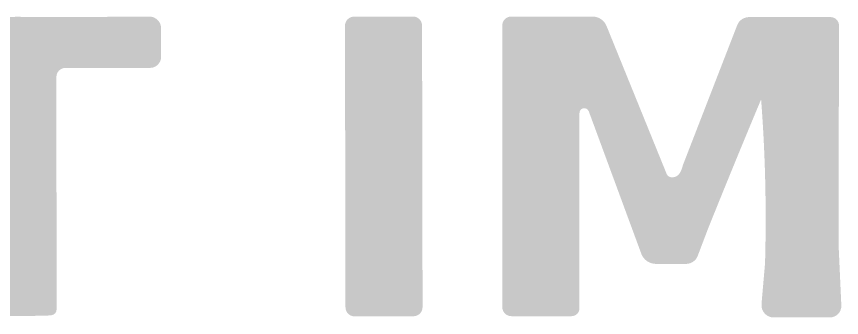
# Model space of a CAD drawing. Extents: x 0 to 650, y 0 to 488.
# Drawn here: x 462.9 to 526, y 23.9 to 47 of the extents above; entities that cross this region are included whole.
import ezdxf

# ---------------------------------------------------------------- set-up
doc = ezdxf.new("R2010")
doc.units = 0
doc.linetypes.add('Solid', pattern=[0])
doc.layers.add('Layer 1', color=7, linetype='Solid', lineweight=0)

msp = doc.modelspace()

# ---------------------------------------------------------------- hatches: boundary and pattern name
at = {"layer": 'Layer 1', "linetype": 'Solid', "lineweight": 0}
h = msp.add_hatch(color=8, dxfattribs=at)
edge = h.paths.add_edge_path(flags=0)
edge.add_spline(control_points=[(462.992, 24.041), (460.791, 24.041), (460.412, 24.093)], knot_values=[0, 0, 0, 1, 1, 1], degree=2, periodic=0)
edge.add_line((460.412, 24.093), (460.412, 24.093))
edge.add_spline(control_points=[(460.412, 24.093), (460.191, 24.122), (460.026, 24.311), (460.026, 24.535)], knot_values=[0, 0, 0, 0, 1, 1, 1, 1], degree=3, periodic=0)
edge.add_line((460.026, 24.535), (460.04, 42.335))
edge.add_line((460.04, 42.335), (460.04, 42.335))
edge.add_spline(control_points=[(460.04, 42.335), (460.04, 42.711), (459.736, 43.016), (459.36, 43.016)], knot_values=[0, 0, 0, 0, 1, 1, 1, 1], degree=3, periodic=0)
edge.add_line((459.36, 43.016), (452.876, 43.021))
edge.add_line((452.876, 43.021), (452.876, 43.021))
edge.add_spline(control_points=[(452.876, 43.021), (452.651, 43.021), (452.435, 43.111), (452.275, 43.271)], knot_values=[0, 0, 0, 0, 1, 1, 1, 1], degree=3, periodic=0)
edge.add_spline(control_points=[(452.275, 43.271), (452.116, 43.43), (452.026, 43.647), (452.027, 43.872)], knot_values=[0, 0, 0, 0, 1, 1, 1, 1], degree=3, periodic=0)
edge.add_line((452.027, 43.872), (452.028, 46.054))
edge.add_spline(control_points=[(452.028, 46.054), (452.028, 46.292), (452.124, 46.521), (452.293, 46.689)], knot_values=[0, 0, 0, 0, 1, 1, 1, 1], degree=3, periodic=0)
edge.add_spline(control_points=[(452.293, 46.689), (452.463, 46.857), (452.692, 46.95), (452.931, 46.949)], knot_values=[0, 0, 0, 0, 1, 1, 1, 1], degree=3, periodic=0)
edge.add_spline(control_points=[(452.931, 46.949), (457.711, 46.909), (462.993, 46.93)], knot_values=[0, 0, 0, 1, 1, 1], degree=2, periodic=0)
edge.add_spline(control_points=[(462.993, 46.93), (468.275, 46.909), (473.055, 46.949)], knot_values=[0, 0, 0, 1, 1, 1], degree=2, periodic=0)
edge.add_spline(control_points=[(473.055, 46.949), (473.293, 46.95), (473.523, 46.856), (473.692, 46.688)], knot_values=[0, 0, 0, 0, 1, 1, 1, 1], degree=3, periodic=0)
edge.add_spline(control_points=[(473.692, 46.688), (473.862, 46.52), (473.957, 46.291), (473.957, 46.053)], knot_values=[0, 0, 0, 0, 1, 1, 1, 1], degree=3, periodic=0)
edge.add_line((473.957, 46.053), (473.959, 43.872))
edge.add_line((473.959, 43.872), (473.959, 43.872))
edge.add_spline(control_points=[(473.959, 43.872), (473.959, 43.402), (473.579, 43.021), (473.109, 43.02)], knot_values=[0, 0, 0, 0, 1, 1, 1, 1], degree=3, periodic=0)
edge.add_line((473.109, 43.02), (466.625, 43.016))
edge.add_line((466.625, 43.016), (466.625, 43.016))
edge.add_spline(control_points=[(466.625, 43.016), (466.249, 43.016), (465.945, 42.711), (465.945, 42.335)], knot_values=[0, 0, 0, 0, 1, 1, 1, 1], degree=3, periodic=0)
edge.add_line((465.945, 42.335), (465.958, 24.534))
edge.add_line((465.958, 24.534), (465.958, 24.534))
edge.add_spline(control_points=[(465.958, 24.534), (465.958, 24.311), (465.793, 24.122), (465.572, 24.092)], knot_values=[0, 0, 0, 0, 1, 1, 1, 1], degree=3, periodic=0)
edge.add_spline(control_points=[(465.572, 24.092), (465.193, 24.041), (462.992, 24.041)], knot_values=[0, 0, 0, 1, 1, 1], degree=2, periodic=0)
h = msp.add_hatch(color=8, dxfattribs=at)
edge = h.paths.add_edge_path(flags=0)
edge.add_spline(control_points=[(493.969, 24.715), (493.969, 24.329), (493.657, 24.015), (493.27, 24.014)], knot_values=[0, 0, 0, 0, 1, 1, 1, 1], degree=3, periodic=0)
edge.add_line((493.27, 24.014), (488.77, 24.006))
edge.add_spline(control_points=[(488.77, 24.006), (488.383, 24.005), (488.069, 24.318), (488.069, 24.705)], knot_values=[0, 0, 0, 0, 1, 1, 1, 1], degree=3, periodic=0)
edge.add_line((488.069, 24.705), (488.031, 46.245))
edge.add_spline(control_points=[(488.031, 46.245), (488.031, 46.631), (488.343, 46.945), (488.73, 46.946)], knot_values=[0, 0, 0, 0, 1, 1, 1, 1], degree=3, periodic=0)
edge.add_line((488.73, 46.946), (493.23, 46.954))
edge.add_spline(control_points=[(493.23, 46.954), (493.617, 46.955), (493.931, 46.642), (493.931, 46.255)], knot_values=[0, 0, 0, 0, 1, 1, 1, 1], degree=3, periodic=0)
edge.add_line((493.931, 46.255), (493.969, 24.715))
h = msp.add_hatch(color=8, dxfattribs=at)
edge = h.paths.add_edge_path(flags=0)
edge.add_spline(control_points=[(513.89, 35.57), (514.3, 32.91), (515.82, 30.72)], knot_values=[0, 0, 0, 1, 1, 1], degree=2, periodic=0)
edge.add_line((515.82, 30.72), (515.03, 28.64))
edge.add_spline(control_points=[(515.03, 28.64), (514.892, 28.267), (514.533, 28.02), (514.13, 28.02)], knot_values=[0, 0, 0, 0, 1, 1, 1, 1], degree=3, periodic=0)
edge.add_line((514.13, 28.02), (511.84, 28.02))
edge.add_line((511.84, 28.02), (511.84, 28.02))
edge.add_spline(control_points=[(511.84, 28.02), (511.335, 28.02), (510.884, 28.331), (510.71, 28.8)], knot_values=[0, 0, 0, 0, 1, 1, 1, 1], degree=3, periodic=0)
edge.add_line((510.71, 28.8), (506.69, 39.7))
edge.add_line((506.69, 39.7), (506.69, 39.7))
edge.add_spline(control_points=[(506.69, 39.7), (506.628, 39.866), (506.456, 39.964), (506.282, 39.932)], knot_values=[0, 0, 0, 0, 1, 1, 1, 1], degree=3, periodic=0)
edge.add_spline(control_points=[(506.282, 39.932), (506.107, 39.9), (505.98, 39.748), (505.98, 39.57)], knot_values=[0, 0, 0, 0, 1, 1, 1, 1], degree=3, periodic=0)
edge.add_line((505.98, 39.57), (505.98, 24.63))
edge.add_spline(control_points=[(505.98, 24.63), (505.98, 24.293), (505.707, 24.02), (505.37, 24.02)], knot_values=[0, 0, 0, 0, 1, 1, 1, 1], degree=3, periodic=0)
edge.add_line((505.37, 24.02), (500.77, 24.02))
edge.add_line((500.77, 24.02), (500.77, 24.02))
edge.add_spline(control_points=[(500.77, 24.02), (500.584, 24.02), (500.406, 24.094), (500.275, 24.225)], knot_values=[0, 0, 0, 0, 1, 1, 1, 1], degree=3, periodic=0)
edge.add_spline(control_points=[(500.275, 24.225), (500.144, 24.356), (500.07, 24.534), (500.07, 24.72)], knot_values=[0, 0, 0, 0, 1, 1, 1, 1], degree=3, periodic=0)
edge.add_line((500.07, 24.72), (500.07, 46.27))
edge.add_line((500.07, 46.27), (500.07, 46.27))
edge.add_spline(control_points=[(500.07, 46.27), (500.07, 46.45), (500.142, 46.623), (500.269, 46.751)], knot_values=[0, 0, 0, 0, 1, 1, 1, 1], degree=3, periodic=0)
edge.add_spline(control_points=[(500.269, 46.751), (500.397, 46.878), (500.57, 46.95), (500.75, 46.95)], knot_values=[0, 0, 0, 0, 1, 1, 1, 1], degree=3, periodic=0)
edge.add_line((500.75, 46.95), (506.98, 46.95))
edge.add_spline(control_points=[(506.98, 46.95), (507.451, 46.95), (507.875, 46.665), (508.05, 46.23)], knot_values=[0, 0, 0, 0, 1, 1, 1, 1], degree=3, periodic=0)
edge.add_line((508.05, 46.23), (512.65, 34.91))
edge.add_line((512.65, 34.91), (512.65, 34.91))
edge.add_spline(control_points=[(512.65, 34.91), (512.711, 34.758), (512.856, 34.656), (513.02, 34.65)], knot_values=[0, 0, 0, 0, 1, 1, 1, 1], degree=3, periodic=0)
edge.add_spline(control_points=[(513.02, 34.65), (513.67, 34.61), (513.89, 35.57)], knot_values=[0, 0, 0, 1, 1, 1], degree=2, periodic=0)
h = msp.add_hatch(color=250, dxfattribs=at)
edge = h.paths.add_edge_path(flags=0)
edge.add_line((525.81, 29.47), (520.18, 28.05))
edge.add_spline(control_points=[(520.18, 28.05), (520.36, 34.33), (519.88, 40.61)], knot_values=[0, 0, 0, 1, 1, 1], degree=2, periodic=0)
edge.add_spline(control_points=[(519.88, 40.61), (517.83, 35.72), (515.82, 30.72)], knot_values=[0, 0, 0, 1, 1, 1], degree=2, periodic=0)
edge.add_spline(control_points=[(515.82, 30.72), (514.3, 32.91), (513.89, 35.57)], knot_values=[0, 0, 0, 1, 1, 1], degree=2, periodic=0)
edge.add_line((513.89, 35.57), (518.05, 46.29))
edge.add_line((518.05, 46.29), (518.05, 46.29))
edge.add_spline(control_points=[(518.05, 46.29), (518.195, 46.664), (518.556, 46.91), (518.96, 46.91)], knot_values=[0, 0, 0, 0, 1, 1, 1, 1], degree=3, periodic=0)
edge.add_line((518.96, 46.91), (525.19, 46.91))
edge.add_line((525.19, 46.91), (525.19, 46.91))
edge.add_spline(control_points=[(525.19, 46.91), (525.362, 46.91), (525.528, 46.843), (525.65, 46.723)], knot_values=[0, 0, 0, 0, 1, 1, 1, 1], degree=3, periodic=0)
edge.add_spline(control_points=[(525.65, 46.723), (525.772, 46.603), (525.84, 46.44), (525.84, 46.27)], knot_values=[0, 0, 0, 0, 1, 1, 1, 1], degree=3, periodic=0)
edge.add_line((525.84, 46.27), (525.81, 29.47))
edge = h.paths.add_edge_path(flags=0)
edge.add_line((522.42, 44.91), (522.42, 44.91))
edge.add_spline(control_points=[(522.42, 44.91), (522.238, 44.958), (522.045, 44.919), (521.896, 44.806)], knot_values=[0, 0, 0, 0, 1, 1, 1, 1], degree=3, periodic=0)
edge.add_spline(control_points=[(521.896, 44.806), (521.747, 44.692), (521.66, 44.516), (521.66, 44.33)], knot_values=[0, 0, 0, 0, 1, 1, 1, 1], degree=3, periodic=0)
edge.add_line((521.66, 44.33), (521.66, 32.44))
edge.add_line((521.66, 32.44), (521.66, 32.44))
edge.add_spline(control_points=[(521.66, 32.44), (521.66, 32.268), (521.736, 32.104), (521.869, 31.993)], knot_values=[0, 0, 0, 0, 1, 1, 1, 1], degree=3, periodic=0)
edge.add_spline(control_points=[(521.869, 31.993), (522.002, 31.881), (522.178, 31.833), (522.35, 31.86)], knot_values=[0, 0, 0, 0, 1, 1, 1, 1], degree=3, periodic=0)
edge.add_line((522.35, 31.86), (522.66, 31.91))
edge.add_line((522.66, 31.91), (522.66, 31.91))
edge.add_spline(control_points=[(522.66, 31.91), (523.033, 31.975), (523.319, 32.277), (523.36, 32.65)], knot_values=[0, 0, 0, 0, 1, 1, 1, 1], degree=3, periodic=0)
edge.add_line((523.36, 32.65), (524.54, 44.24))
edge.add_spline(control_points=[(524.54, 44.24), (524.561, 44.431), (524.487, 44.62), (524.342, 44.747)], knot_values=[0, 0, 0, 0, 1, 1, 1, 1], degree=3, periodic=0)
edge.add_spline(control_points=[(524.342, 44.747), (524.197, 44.874), (523.999, 44.924), (523.81, 44.88)], knot_values=[0, 0, 0, 0, 1, 1, 1, 1], degree=3, periodic=0)
edge.add_spline(control_points=[(523.81, 44.88), (523.1, 44.72), (522.42, 44.91)], knot_values=[0, 0, 0, 1, 1, 1], degree=2, periodic=0)
h = msp.add_hatch(color=250, dxfattribs=at)
edge = h.paths.add_edge_path(flags=0)
edge.add_spline(control_points=[(522.42, 44.91), (523.1, 44.72), (523.81, 44.88)], knot_values=[0, 0, 0, 1, 1, 1], degree=2, periodic=0)
edge.add_line((523.81, 44.88), (523.81, 44.88))
edge.add_spline(control_points=[(523.81, 44.88), (523.999, 44.924), (524.197, 44.874), (524.342, 44.747)], knot_values=[0, 0, 0, 0, 1, 1, 1, 1], degree=3, periodic=0)
edge.add_spline(control_points=[(524.342, 44.747), (524.487, 44.62), (524.561, 44.431), (524.54, 44.24)], knot_values=[0, 0, 0, 0, 1, 1, 1, 1], degree=3, periodic=0)
edge.add_line((524.54, 44.24), (523.36, 32.65))
edge.add_line((523.36, 32.65), (523.36, 32.65))
edge.add_spline(control_points=[(523.36, 32.65), (523.319, 32.277), (523.033, 31.975), (522.66, 31.91)], knot_values=[0, 0, 0, 0, 1, 1, 1, 1], degree=3, periodic=0)
edge.add_line((522.66, 31.91), (522.35, 31.86))
edge.add_line((522.35, 31.86), (522.35, 31.86))
edge.add_spline(control_points=[(522.35, 31.86), (522.178, 31.833), (522.002, 31.881), (521.869, 31.993)], knot_values=[0, 0, 0, 0, 1, 1, 1, 1], degree=3, periodic=0)
edge.add_spline(control_points=[(521.869, 31.993), (521.736, 32.104), (521.66, 32.268), (521.66, 32.44)], knot_values=[0, 0, 0, 0, 1, 1, 1, 1], degree=3, periodic=0)
edge.add_line((521.66, 32.44), (521.66, 44.33))
edge.add_line((521.66, 44.33), (521.66, 44.33))
edge.add_spline(control_points=[(521.66, 44.33), (521.66, 44.516), (521.747, 44.692), (521.896, 44.806)], knot_values=[0, 0, 0, 0, 1, 1, 1, 1], degree=3, periodic=0)
edge.add_spline(control_points=[(521.896, 44.806), (522.045, 44.919), (522.238, 44.958), (522.42, 44.91)], knot_values=[0, 0, 0, 0, 1, 1, 1, 1], degree=3, periodic=0)
h = msp.add_hatch(color=8, dxfattribs=at)
edge = h.paths.add_edge_path(flags=0)
edge.add_line((525.81, 29.47), (526.02, 24.85))
edge.add_line((526.02, 24.85), (526.02, 24.85))
edge.add_spline(control_points=[(526.02, 24.85), (526.033, 24.608), (525.945, 24.371), (525.777, 24.195)], knot_values=[0, 0, 0, 0, 1, 1, 1, 1], degree=3, periodic=0)
edge.add_spline(control_points=[(525.777, 24.195), (525.608, 24.02), (525.375, 23.92), (525.13, 23.92)], knot_values=[0, 0, 0, 0, 1, 1, 1, 1], degree=3, periodic=0)
edge.add_line((525.13, 23.92), (520.85, 23.92))
edge.add_line((520.85, 23.92), (520.85, 23.92))
edge.add_spline(control_points=[(520.85, 23.92), (520.585, 23.92), (520.333, 24.032), (520.154, 24.227)], knot_values=[0, 0, 0, 0, 1, 1, 1, 1], degree=3, periodic=0)
edge.add_spline(control_points=[(520.154, 24.227), (519.975, 24.423), (519.887, 24.685), (519.91, 24.95)], knot_values=[0, 0, 0, 0, 1, 1, 1, 1], degree=3, periodic=0)
edge.add_line((519.91, 24.95), (520.18, 28.05))
edge.add_line((520.18, 28.05), (525.81, 29.47))

doc.saveas('drawing.dxf')
